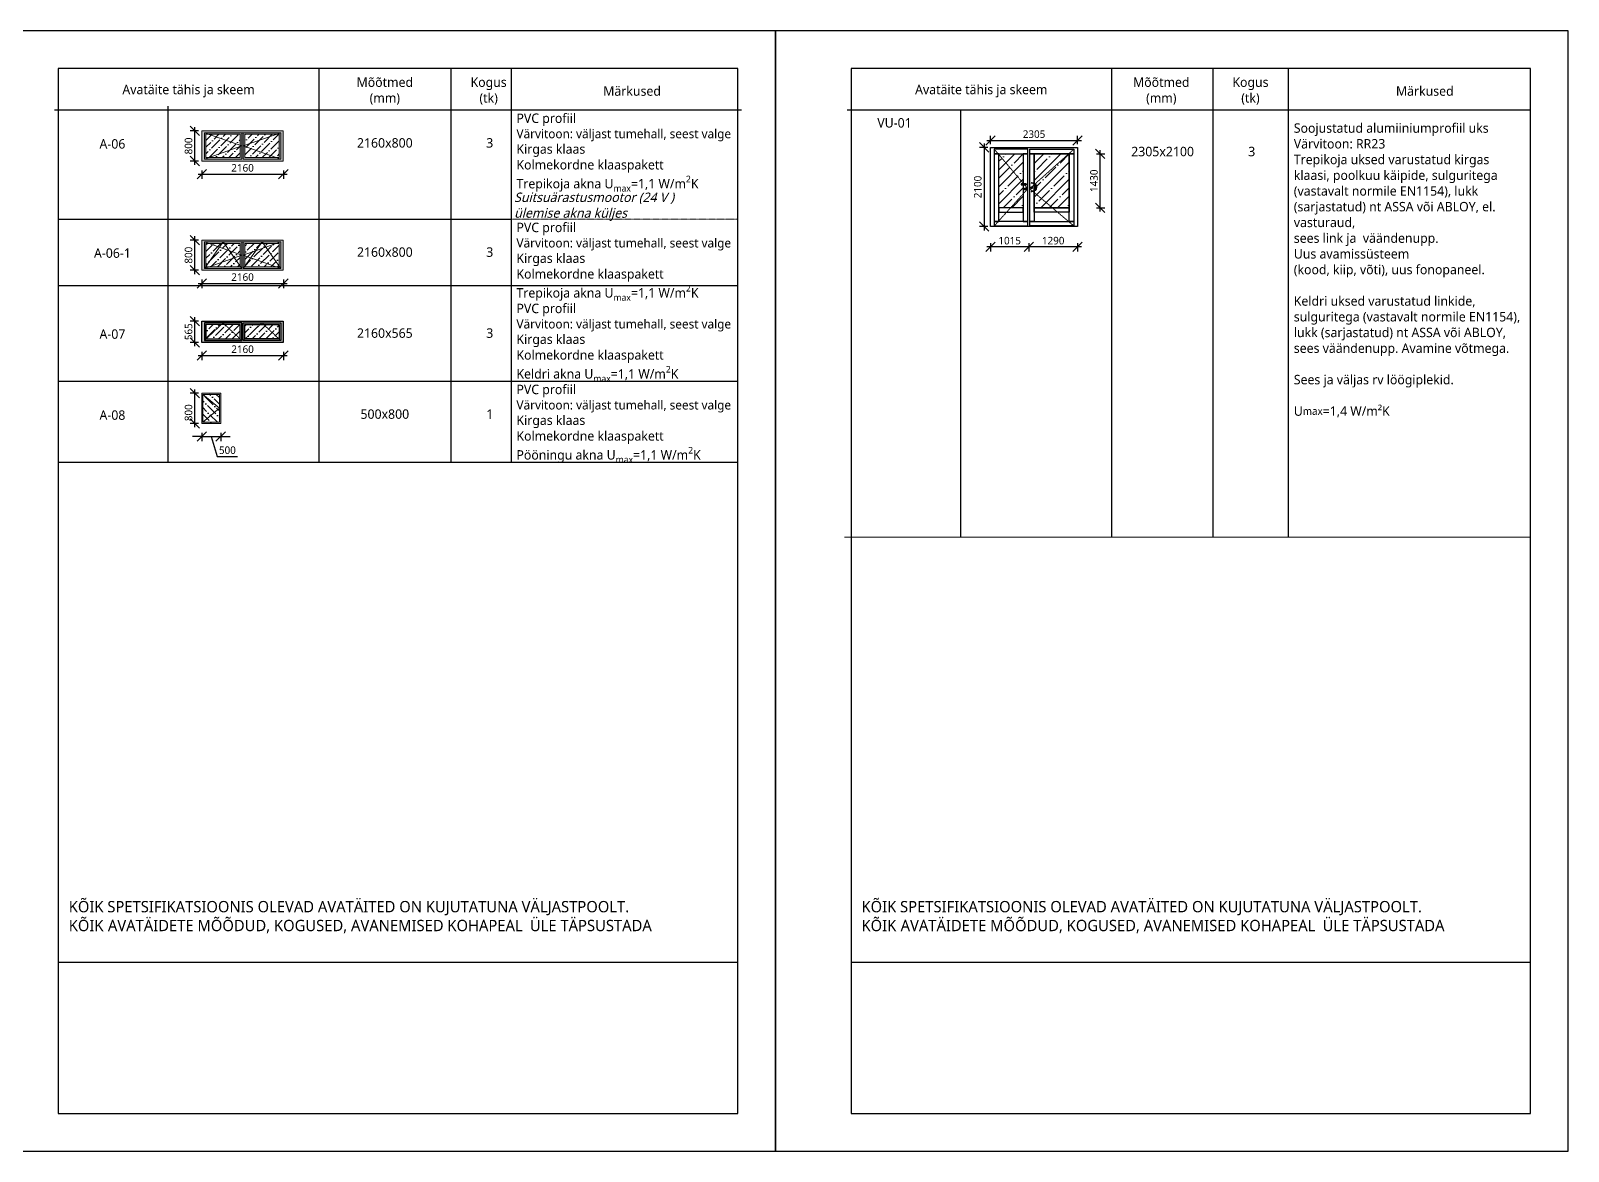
# Model space of a CAD drawing. Header units: millimetres. Extents: x 83708 to 840243643, y 645190 to 956201.
# Drawn here: x 324520 to 365250, y 656658 to 686358 of the extents above; entities that cross this region are included whole.
import ezdxf

# ---------------------------------------------------------------- set-up
doc = ezdxf.new("R2010")
doc.units = ezdxf.units.MM
doc.header["$PDMODE"] = 2
doc.header["$PDSIZE"] = 5
doc.linetypes.add('DASHED', pattern=[0.75, 0.5, -0.25])
doc.linetypes.add('DASHED2', pattern=[0.375, 0.25, -0.125])
for name, color, linetype in [('!ESP_Avatäited plaanil', 7, 'Continuous'), ('!ESP_Mõõt', 252, 'Continuous'), ('!ESP_Tava', 7, 'Continuous'), ('!ESP_Tekst', 7, 'Continuous')]:
    doc.layers.add(name, color=color, linetype=linetype)
for name, color, linetype, lineweight in [('!ESP_AVATÄITED VAADETEL', 7, 'Continuous', 9), ('Aken', 7, 'Continuous', 9), ('Sein', 7, 'Continuous', 9), ('TEKST', 7, 'Continuous', 9)]:
    doc.layers.add(name, color=color, linetype=linetype, lineweight=lineweight)
doc.layers.add('!ESP_no_print', color=252, linetype='Continuous', plot=False)
doc.layers.add('!ESP_Värvitoon_tumehall', color=7, linetype='Continuous', true_color=0x45494e)
doc.layers.add('Nähtamatu joon', color=50, linetype='Continuous', lineweight=0, plot=False)
doc.styles.add('Annotative', font='malgunsl.ttf', dxfattribs={"height": 2})
doc.dimstyles.new('Annotative', dxfattribs={"dimtxt": 2.5, "dimasz": 2.5, "dimexe": 1.25, "dimexo": 0.625, "dimtad": 1, "dimdec": 0, "dimrnd": 5, "dimtxsty": 'Annotative', "dimblk": 'OBLIQUE', "dimcen": 0, "dimdle": 1, "dimadec": 0, "dimazin": 0, "dimtfac": 1, "dimtdec": 0, "dimtmove": 0, "dimatfit": 3, "dimfxl": 1, "dimfxlon": 1, "dimarcsym": 1})
pattern_1 = [(45, (-62517.02, 229899.16), (66.2913, 243.068), [312.5, -62.5, 0, -62.5])]
pattern_2 = [(45, (-802, -1246.17), (66.2913, 243.068), [312.5, -62.5, 0, -62.5])]
pattern_3 = [(45, (-802, -1246.17), (66.2913, 243.068), [312.5, -62.5, 0, -62.5])]

# ---------------------------------------------------------------- blocks, each defined once
blk = doc.blocks.new('_Oblique')
at = {"color": 0, "linetype": 'ByBlock', "lineweight": -2}
blk.add_line((-0.5, -0.5), (0.5, 0.5), dxfattribs=at)
blk = doc.blocks.new('*D875')
at = {"layer": '!ESP_Mõõt', "color": 0, "lineweight": -2, "transparency": 16777216}
for p, q in [((349845, 683450), (352351, 683450)), ((349945, 683350), (349945, 683575)), ((352251, 683350), (352251, 683575))]:
    blk.add_line(p, q, dxfattribs=at)
at = {"layer": 'Defpoints', "color": 0, "transparency": 16777216}
for p in [(352251, 683450), (349945, 683266), (352251, 683266)]:
    blk.add_point(p, dxfattribs=at)
at = {"layer": '!ESP_Mõõt', "color": 0, "lineweight": -2, "transparency": 16777216, "xscale": 250, "yscale": 250, "zscale": 250, "rotation": 180}
blk.add_blockref('_Oblique', (349945, 683450), dxfattribs=at)
at = {"layer": '!ESP_Mõõt', "color": 0, "lineweight": -2, "transparency": 16777216, "xscale": 250, "yscale": 250, "zscale": 250}
blk.add_blockref('_Oblique', (352251, 683450), dxfattribs=at)
at = {"layer": '!ESP_Mõõt', "color": 0, "transparency": 16777216, "insert": (351098, 683616), "char_height": 200, "attachment_point": 5, "style": 'Annotative'}
blk.add_mtext('2305', dxfattribs=at)
blk = doc.blocks.new('*D876')
at = {"layer": '!ESP_Mõõt', "color": 0, "lineweight": -2, "transparency": 16777216}
for p, q in [((351059, 680627), (349845, 680627)), ((349945, 680727), (349945, 680502)), ((350959, 680727), (350959, 680502))]:
    blk.add_line(p, q, dxfattribs=at)
at = {"layer": 'Defpoints', "color": 0, "transparency": 16777216}
for p in [(349945, 681166), (350959, 681166), (349945, 680627)]:
    blk.add_point(p, dxfattribs=at)
at = {"layer": '!ESP_Mõõt', "color": 0, "lineweight": -2, "transparency": 16777216, "xscale": 250, "yscale": 250, "zscale": 250, "rotation": 180}
blk.add_blockref('_Oblique', (349945, 680627), dxfattribs=at)
at = {"layer": '!ESP_Mõõt', "color": 0, "lineweight": -2, "transparency": 16777216, "xscale": 250, "yscale": 250, "zscale": 250}
blk.add_blockref('_Oblique', (350959, 680627), dxfattribs=at)
at = {"layer": '!ESP_Mõõt', "color": 0, "transparency": 16777216, "insert": (350452, 680793), "char_height": 200, "attachment_point": 5, "style": 'Annotative'}
blk.add_mtext('1015', dxfattribs=at)
blk = doc.blocks.new('*D887')
at = {"layer": '!ESP_Mõõt', "color": 0, "lineweight": -2, "transparency": 16777216}
for p, q in [((352752, 683096), (352977, 683096)), ((352852, 681566), (352852, 683196)), ((352752, 681666), (352977, 681666))]:
    blk.add_line(p, q, dxfattribs=at)
at = {"layer": 'Defpoints', "color": 0, "transparency": 16777216}
for p in [(352085, 683096), (352852, 683096), (352085, 681666)]:
    blk.add_point(p, dxfattribs=at)
at = {"layer": '!ESP_Mõõt', "color": 0, "lineweight": -2, "transparency": 16777216, "xscale": 250, "yscale": 250, "zscale": 250}
for p, rotation in [((352852, 683096), 90), ((352852, 681666), 270)]:
    blk.add_blockref('_Oblique', p, dxfattribs=dict(at, rotation=rotation))
at = {"layer": '!ESP_Mõõt', "color": 0, "transparency": 16777216, "insert": (352686, 682381), "char_height": 200, "attachment_point": 5, "rotation": 90, "style": 'Annotative'}
blk.add_mtext('1430', dxfattribs=at)
blk = doc.blocks.new('*D888')
at = {"layer": '!ESP_Mõõt', "color": 0, "lineweight": -2, "transparency": 16777216}
for p, q in [((349874, 683266), (349649, 683266)), ((349774, 683366), (349774, 681066)), ((349874, 681166), (349649, 681166))]:
    blk.add_line(p, q, dxfattribs=at)
at = {"layer": 'Defpoints', "color": 0, "transparency": 16777216}
for p in [(349945, 683266), (349774, 681166), (349945, 681166)]:
    blk.add_point(p, dxfattribs=at)
at = {"layer": '!ESP_Mõõt', "color": 0, "lineweight": -2, "transparency": 16777216, "xscale": 250, "yscale": 250, "zscale": 250}
for p, rotation in [((349774, 683266), 90), ((349774, 681166), 270)]:
    blk.add_blockref('_Oblique', p, dxfattribs=dict(at, rotation=rotation))
at = {"layer": '!ESP_Mõõt', "color": 0, "transparency": 16777216, "insert": (349608, 682216), "char_height": 200, "attachment_point": 5, "rotation": 90, "style": 'Annotative'}
blk.add_mtext('2100', dxfattribs=at)
blk = doc.blocks.new('*D889')
at = {"layer": '!ESP_Mõõt', "color": 0, "lineweight": -2, "transparency": 16777216}
for p, q in [((329051, 682655), (329051, 682430)), ((331211, 682655), (331211, 682430)), ((328951, 682555), (331311, 682555))]:
    blk.add_line(p, q, dxfattribs=at)
at = {"layer": 'Defpoints', "color": 0, "transparency": 16777216}
for p in [(329051, 682904), (331211, 682904), (331211, 682555)]:
    blk.add_point(p, dxfattribs=at)
at = {"layer": '!ESP_Mõõt', "color": 0, "lineweight": -2, "transparency": 16777216, "xscale": 250, "yscale": 250, "zscale": 250, "rotation": 180}
blk.add_blockref('_Oblique', (329051, 682555), dxfattribs=at)
at = {"layer": '!ESP_Mõõt', "color": 0, "lineweight": -2, "transparency": 16777216, "xscale": 250, "yscale": 250, "zscale": 250}
blk.add_blockref('_Oblique', (331211, 682555), dxfattribs=at)
at = {"layer": '!ESP_Mõõt', "color": 0, "transparency": 16777216, "insert": (330131, 682722), "char_height": 200, "attachment_point": 5, "style": 'Annotative'}
blk.add_mtext('2160', dxfattribs=at)
blk = doc.blocks.new('*D890')
at = {"layer": '!ESP_Mõõt', "color": 0, "lineweight": -2, "transparency": 16777216}
for p, q in [((328966, 683704), (328741, 683704)), ((328866, 682804), (328866, 683804)), ((328966, 682904), (328741, 682904))]:
    blk.add_line(p, q, dxfattribs=at)
at = {"layer": 'Defpoints', "color": 0, "transparency": 16777216}
for p in [(328866, 683704), (329051, 683704), (329051, 682904)]:
    blk.add_point(p, dxfattribs=at)
at = {"layer": '!ESP_Mõõt', "color": 0, "lineweight": -2, "transparency": 16777216, "xscale": 250, "yscale": 250, "zscale": 250}
for p, rotation in [((328866, 683704), 90), ((328866, 682904), 270)]:
    blk.add_blockref('_Oblique', p, dxfattribs=dict(at, rotation=rotation))
at = {"layer": '!ESP_Mõõt', "color": 0, "transparency": 16777216, "insert": (328700, 683304), "char_height": 200, "attachment_point": 5, "rotation": 90, "style": 'Annotative'}
blk.add_mtext('800', dxfattribs=at)
blk = doc.blocks.new('korisdoriaken')
blk.add_wipeout([(-61715, 231145), (-59555, 231145), (-59555, 230345), (-61715, 230345)])
at = {"layer": '!ESP_Värvitoon_tumehall'}
h = blk.add_hatch(color=256, dxfattribs=at)
h.dxf.hatch_style = 1
h.paths.add_polyline_path([(-59555, 231145), (-61715, 231145), (-61715, 230345), (-59555, 230345)])
h.paths.add_polyline_path([(-60655, 231095), (-60615, 231095), (-59625, 231095), (-59625, 230395), (-60615, 230395), (-60615, 231095), (-60655, 231095), (-60655, 230395), (-61645, 230395), (-61645, 231095)], flags=16)
h.paths.add_polyline_path([(-60695, 231055), (-60695, 230759), (-60655, 230745), (-60695, 230731), (-60695, 230435), (-61605, 230435), (-61605, 231055)], flags=0)
h.paths.add_polyline_path([(-60575, 231055), (-59665, 231055), (-59665, 230435), (-60575, 230435), (-60575, 230731), (-60615, 230745), (-60575, 230759)], flags=0)
h.paths.add_polyline_path([(-60655, 231095), (-61645, 231095), (-61532, 231055), (-60695, 231055), (-60695, 230759), (-60655, 230745)], flags=0)
h.paths.add_polyline_path([(-59625, 231095), (-60615, 231095), (-60615, 230745), (-60575, 230759), (-60575, 231055), (-59738, 231055)], flags=0)
h = blk.add_hatch(color=256, dxfattribs=at)
h.dxf.hatch_style = 1
h.paths.add_polyline_path([(-60655, 231095), (-61645, 231095), (-61645, 230395), (-60655, 230395)])
h.paths.add_polyline_path([(-60695, 231055), (-60695, 230435), (-61605, 230435), (-61605, 231055)], flags=16)
h = blk.add_hatch(color=256, dxfattribs=at)
h.dxf.hatch_style = 1
h.paths.add_polyline_path([(-59625, 231095), (-60615, 231095), (-60615, 230395), (-59625, 230395)])
h.paths.add_polyline_path([(-59665, 231055), (-59665, 230435), (-60575, 230435), (-60575, 231055)], flags=16)
h = blk.add_hatch()
h.set_pattern_fill('ANSI36', color=256, scale=1000)
h.set_pattern_definition(pattern_1)
h.paths.add_polyline_path([(-60695, 231055), (-61605, 231055), (-61605, 230435), (-60695, 230435)])
h = blk.add_hatch()
h.set_pattern_fill('ANSI36', color=256, scale=1000)
h.set_pattern_definition(pattern_1)
h.paths.add_polyline_path([(-60575, 231055), (-59665, 231055), (-59665, 230435), (-60575, 230435)])
at = {"layer": '!ESP_AVATÄITED VAADETEL'}
for points in [[(-61715, 230655), (-61715, 231145)], [(-61645, 230395), (-60655, 230745), (-61645, 231095)], [(-59625, 230395), (-60615, 230745), (-59625, 231095)]]:
    blk.add_lwpolyline(points, dxfattribs=at)
for points in [[(-61715, 231145), (-59555, 231145), (-59555, 230345), (-61715, 230345)], [(-60655, 230395), (-60655, 231095), (-61645, 231095), (-61645, 230395)], [(-60695, 230435), (-60695, 231055), (-61605, 231055), (-61605, 230435)], [(-60615, 230395), (-60615, 231095), (-59625, 231095), (-59625, 230395)], [(-60575, 230435), (-60575, 231055), (-59665, 231055), (-59665, 230435)]]:
    blk.add_lwpolyline(points, close=True, dxfattribs=at)
at = {"lineweight": 0}
blk.add_line((-60655, 231095), (-60615, 231095), dxfattribs=at)
blk = doc.blocks.new('*D907')
at = {"layer": '!ESP_Mõõt', "color": 0, "lineweight": -2, "transparency": 16777216}
for p, q in [((328951, 677749), (331311, 677749)), ((329051, 677849), (329051, 677624)), ((331211, 677849), (331211, 677624))]:
    blk.add_line(p, q, dxfattribs=at)
at = {"layer": 'Defpoints', "color": 0, "transparency": 16777216}
for p in [(329051, 678097), (331211, 678097), (331211, 677749)]:
    blk.add_point(p, dxfattribs=at)
at = {"layer": '!ESP_Mõõt', "color": 0, "lineweight": -2, "transparency": 16777216, "xscale": 250, "yscale": 250, "zscale": 250, "rotation": 180}
blk.add_blockref('_Oblique', (329051, 677749), dxfattribs=at)
at = {"layer": '!ESP_Mõõt', "color": 0, "lineweight": -2, "transparency": 16777216, "xscale": 250, "yscale": 250, "zscale": 250}
blk.add_blockref('_Oblique', (331211, 677749), dxfattribs=at)
at = {"layer": '!ESP_Mõõt', "color": 0, "transparency": 16777216, "insert": (330131, 677915), "char_height": 200, "attachment_point": 5, "style": 'Annotative'}
blk.add_mtext('2160', dxfattribs=at)
blk = doc.blocks.new('*D908')
at = {"layer": '!ESP_Mõõt', "color": 0, "lineweight": -2, "transparency": 16777216}
for p, q in [((328966, 678662), (328741, 678662)), ((328866, 677997), (328866, 678762)), ((328966, 678097), (328741, 678097))]:
    blk.add_line(p, q, dxfattribs=at)
at = {"layer": 'Defpoints', "color": 0, "transparency": 16777216}
for p in [(328866, 678662), (329051, 678662), (329051, 678097)]:
    blk.add_point(p, dxfattribs=at)
at = {"layer": '!ESP_Mõõt', "color": 0, "lineweight": -2, "transparency": 16777216, "xscale": 250, "yscale": 250, "zscale": 250}
for p, rotation in [((328866, 678662), 90), ((328866, 678097), 270)]:
    blk.add_blockref('_Oblique', p, dxfattribs=dict(at, rotation=rotation))
at = {"layer": '!ESP_Mõõt', "color": 0, "transparency": 16777216, "insert": (328700, 678380), "char_height": 200, "attachment_point": 5, "rotation": 90, "style": 'Annotative'}
blk.add_mtext('565', dxfattribs=at)
blk = doc.blocks.new('A$C5b830d74')
blk.add_wipeout([(0, 0), (2160, 0), (2160, -565), (0, -565)])
at = {"layer": '!ESP_Värvitoon_tumehall'}
h = blk.add_hatch(color=256, dxfattribs=at)
h.dxf.hatch_style = 1
h.paths.add_polyline_path([(0, 0), (0, -565), (2160, -565), (2160, 0)])
h.paths.add_polyline_path([(2090, -50), (2090, -515), (1100, -515), (1100, -50)], flags=16)
h.paths.add_polyline_path([(1552, -90), (1595, -50), (1638, -90), (2050, -90), (2050, -477), (2047, -475), (1143, -475), (1140, -477), (1140, -90)], flags=0)
h.paths.add_polyline_path([(1060, -50), (1060, -515), (70, -515), (70, -50)], flags=16)
h.paths.add_polyline_path([(1020, -90), (1020, -477), (1017, -475), (113, -475), (110, -477), (110, -90), (522, -90), (565, -50), (608, -90)], flags=0)
h.paths.add_polyline_path([(1552, -90), (1595, -50), (1100, -50), (1100, -515), (1140, -477), (1140, -90)], flags=0)
h = blk.add_hatch(color=256, dxfattribs=at)
h.dxf.hatch_style = 1
h.paths.add_polyline_path([(1060, -50), (70, -50), (70, -515), (1060, -515)])
h.paths.add_polyline_path([(1020, -90), (1020, -475), (110, -475), (110, -90)], flags=16)
h.paths.add_polyline_path([(2090, -50), (1100, -50), (1100, -515), (2090, -515)])
h.paths.add_polyline_path([(2050, -90), (2050, -475), (1140, -475), (1140, -90)], flags=16)
h = blk.add_hatch()
h.set_pattern_fill('ANSI36', color=256, scale=1000)
h.set_pattern_definition(pattern_2)
h.paths.add_polyline_path([(1020, -90), (110, -90), (110, -475), (1020, -475)])
h = blk.add_hatch()
h.set_pattern_fill('ANSI36', color=256, scale=1000)
h.set_pattern_definition(pattern_2)
h.paths.add_polyline_path([(1140, -90), (2050, -90), (2050, -475), (1140, -475)])
at = {"linetype": 'ByBlock'}
blk.add_lwpolyline([(0, -555), (0, 0)], dxfattribs=at)
for points in [[(0, 0), (2160, 0), (2160, -565), (0, -565)], [(1060, -515), (1060, -50), (70, -50), (70, -515)], [(1020, -475), (1020, -90), (110, -90), (110, -475)], [(1100, -515), (1100, -50), (2090, -50), (2090, -515)], [(1140, -475), (1140, -90), (2050, -90), (2050, -475)]]:
    blk.add_lwpolyline(points, close=True)
at = {"layer": 'Aken', "linetype": 'DASHED2', "lineweight": 0}
for points in [[(70, -515), (565, -50), (1060, -515)], [(2090, -515), (1595, -50), (1100, -515)]]:
    blk.add_lwpolyline(points, dxfattribs=at)
blk = doc.blocks.new('*D917')
at = {"layer": '!ESP_Mõõt', "color": 0, "lineweight": -2, "transparency": 16777216}
for p, q in [((329051, 675602), (328801, 675602)), ((329051, 675702), (329051, 675477)), ((329051, 675602), (329551, 675602)), ((329051, 675602), (329551, 675602)), ((329301, 675602), (329460, 675073)), ((329551, 675702), (329551, 675477)), ((329551, 675602), (329801, 675602)), ((329460, 675073), (329999, 675073))]:
    blk.add_line(p, q, dxfattribs=at)
at = {"layer": 'Defpoints', "color": 0, "transparency": 16777216}
for p in [(329051, 675950), (329551, 675950), (329551, 675602)]:
    blk.add_point(p, dxfattribs=at)
at = {"layer": '!ESP_Mõõt', "color": 0, "lineweight": -2, "transparency": 16777216, "xscale": 250, "yscale": 250, "zscale": 250}
blk.add_blockref('_Oblique', (329051, 675602), dxfattribs=at)
at = {"layer": '!ESP_Mõõt', "color": 0, "lineweight": -2, "transparency": 16777216, "xscale": 250, "yscale": 250, "zscale": 250, "rotation": 180}
blk.add_blockref('_Oblique', (329551, 675602), dxfattribs=at)
at = {"layer": '!ESP_Mõõt', "color": 0, "transparency": 16777216, "insert": (329729, 675239), "char_height": 200, "attachment_point": 5, "style": 'Annotative'}
blk.add_mtext('500', dxfattribs=at)
blk = doc.blocks.new('*D918')
at = {"layer": '!ESP_Mõõt', "color": 0, "lineweight": -2, "transparency": 16777216}
for p, q in [((328966, 676750), (328741, 676750)), ((328866, 675850), (328866, 676850)), ((328966, 675950), (328741, 675950))]:
    blk.add_line(p, q, dxfattribs=at)
at = {"layer": 'Defpoints', "color": 0, "transparency": 16777216}
for p in [(328866, 676750), (329051, 676750), (329051, 675950)]:
    blk.add_point(p, dxfattribs=at)
at = {"layer": '!ESP_Mõõt', "color": 0, "lineweight": -2, "transparency": 16777216, "xscale": 250, "yscale": 250, "zscale": 250}
for p, rotation in [((328866, 676750), 90), ((328866, 675950), 270)]:
    blk.add_blockref('_Oblique', p, dxfattribs=dict(at, rotation=rotation))
at = {"layer": '!ESP_Mõõt', "color": 0, "transparency": 16777216, "insert": (328700, 676233), "char_height": 200, "attachment_point": 5, "rotation": 90, "style": 'Annotative'}
blk.add_mtext('800', dxfattribs=at)
blk = doc.blocks.new('A$C06fb7f62')
blk.add_wipeout([(-250, 0), (250, 0), (250, -800), (-250, -800)]).dxf.layer = '!ESP_AVATÄITED VAADETEL'
at = {"layer": '!ESP_Värvitoon_tumehall'}
h = blk.add_hatch(color=256, dxfattribs=at)
h.dxf.hatch_style = 1
h.paths.add_polyline_path([(250, 0), (50, 0), (-250, 0), (-250, -800), (250, -800)])
h.paths.add_polyline_path([(220, -30), (220, -770), (-220, -770), (-220, -30), (50, -30)], flags=16)
h = blk.add_hatch()
h.set_pattern_fill('ANSI36', color=256, scale=1000)
h.set_pattern_definition([(45, (812223.2, -756550.9), (66.291261, 243.067956), [312.5, -62.5, 0, -62.5])])
h.paths.add_polyline_path([(-220, -30), (220, -30), (220, -770), (-220, -770)])
at = {"layer": '!ESP_AVATÄITED VAADETEL'}
blk.add_line((250, 0), (-250, 0), dxfattribs=at)
for points in [[(50, 0), (-250, 0), (-250, -800), (250, -800), (250, 0)], [(50, -30), (-220, -30), (-220, -770), (220, -770), (220, -30)]]:
    blk.add_lwpolyline(points, close=True, dxfattribs=at)
blk.add_lwpolyline([(220, -30), (-220, -400), (220, -770)], dxfattribs=at)
at = {"layer": 'Nähtamatu joon'}
for p, q in [((-250, 0), (-250, -800)), ((250, -800), (250, 0)), ((-250, -800), (250, -800))]:
    blk.add_line(p, q, dxfattribs=at)
blk = doc.blocks.new('*D919')
at = {"layer": '!ESP_Mõõt', "color": 0, "lineweight": -2, "transparency": 16777216}
for p, q in [((352351, 680627), (350859, 680627)), ((350959, 680727), (350959, 680502)), ((352251, 680727), (352251, 680502))]:
    blk.add_line(p, q, dxfattribs=at)
at = {"layer": 'Defpoints', "color": 0, "transparency": 16777216}
for p in [(350959, 681166), (352251, 681166), (350959, 680627)]:
    blk.add_point(p, dxfattribs=at)
at = {"layer": '!ESP_Mõõt', "color": 0, "lineweight": -2, "transparency": 16777216, "xscale": 250, "yscale": 250, "zscale": 250, "rotation": 180}
blk.add_blockref('_Oblique', (350959, 680627), dxfattribs=at)
at = {"layer": '!ESP_Mõõt', "color": 0, "lineweight": -2, "transparency": 16777216, "xscale": 250, "yscale": 250, "zscale": 250}
blk.add_blockref('_Oblique', (352251, 680627), dxfattribs=at)
at = {"layer": '!ESP_Mõõt', "color": 0, "transparency": 16777216, "insert": (351605, 680793), "char_height": 200, "attachment_point": 5, "style": 'Annotative'}
blk.add_mtext('1290', dxfattribs=at)
blk = doc.blocks.new('A$C25e0d260')
at = {"layer": '!ESP_Avatäited plaanil'}
h = blk.add_hatch(color=256, dxfattribs=at)
h.dxf.hatch_style = 1
h.set_gradient(color1=(199, 200, 202), color2=(99, 100, 102))
edge = h.paths.add_edge_path()
edge.add_line((-1552, -970), (-1552, -990))
edge.add_line((-1552, -990), (-1432, -990))
edge.add_arc((-1432, -980), 10, 270, 450)
edge.add_line((-1432, -970), (-1552, -970))
h = blk.add_hatch(color=256, dxfattribs=at)
h.dxf.hatch_style = 1
h.set_gradient(color1=(99, 100, 102), color2=(199, 200, 202), rotation=90)
edge = h.paths.add_edge_path(flags=16)
edge.add_arc((-1432, -1110), 7, -180, 0, ccw=False)
edge.add_line((-1439, -1110), (-1439, -1090))
edge.add_arc((-1432, -1090), 7, 0, 180, ccw=False)
edge.add_line((-1425, -1090), (-1425, -1110))
edge = h.paths.add_edge_path()
edge.add_arc((-1432, -1100), 30, 0, 360)
h = blk.add_hatch(color=256, dxfattribs=at)
h.dxf.hatch_style = 1
h.set_gradient(color1=(199, 200, 202), color2=(99, 100, 102))
edge = h.paths.add_edge_path()
edge.add_arc((-1432, -980), 25, 203.5782, 270, ccw=False)
edge.add_line((-1455, -990), (-1432, -990))
edge.add_arc((-1432, -980), 10, 270, 450)
edge.add_line((-1432, -970), (-1455, -970))
edge.add_arc((-1432, -980), 25, 90, 156.4218, ccw=False)
edge.add_arc((-1432, -980), 25, -90, 90, ccw=False)
at = {"layer": '!ESP_Avatäited plaanil', "true_color": 0x939598}
h = blk.add_hatch(color=252, dxfattribs=at)
h.dxf.hatch_style = 1
edge = h.paths.add_edge_path()
edge.add_arc((-1432, -1110), 7, -180, 0, ccw=False)
edge.add_line((-1439, -1110), (-1439, -1090))
edge.add_arc((-1432, -1090), 7, 0, 180, ccw=False)
edge.add_line((-1425, -1090), (-1425, -1110))
at = {"layer": '!ESP_Avatäited plaanil'}
h = blk.add_hatch(color=256, dxfattribs=at)
h.dxf.hatch_style = 1
h.set_gradient(color1=(199, 200, 202), color2=(99, 100, 102))
edge = h.paths.add_edge_path()
edge.add_arc((-1269, -942), 10, 90, 270)
edge.add_arc((-1269, -1057), 105, -90, 90, ccw=False)
edge.add_arc((-1269, -1172), 10, 90, 270)
edge.add_arc((-1269, -1057), 125, 270, 450)
h.paths.add_polyline_path([(-1259, -1037), (-1279, -1037), (-1279, -1092), (-1259, -1092)], flags=17)
at = {"layer": 'Sein', "true_color": 0xadddf7}
h = blk.add_hatch(dxfattribs=at)
h.set_pattern_fill('ANSI35', color=141, scale=50)
h.set_pattern_definition([(45, (-5611.07, 15), (-224.506, 224.506), []), (45, (-5386.57, 15), (-224.506, 224.506), [396.875, -79.375, 0, -79.375])])
h.paths.add_polyline_path([(-1492, -170), (-2140, -170), (-2140, -1600), (-1492, -1600)])
h = blk.add_hatch(dxfattribs=at)
h.set_pattern_fill('ANSI35', color=141, scale=50)
h.set_pattern_definition([(45, (-4393.27, 15), (-224.506, 224.506), []), (45, (-4168.76, 15), (-224.506, 224.506), [396.875, -79.375, 0, -79.375])])
edge = h.paths.add_edge_path()
edge.add_line((-274, -170), (-1202, -170))
edge.add_line((-1202, -170), (-1202, -971))
edge.add_arc((-1345, -1095), 189, -40.9237, 40.9237, ccw=False)
edge.add_line((-1202, -1219), (-1202, -1600))
edge.add_line((-1202, -1600), (-274, -1600))
edge.add_line((-274, -1600), (-274, -170))
edge = h.paths.add_edge_path(flags=17)
edge.add_line((-1202, -1028), (-1202, -1203))
edge.add_arc((-2589, -759), 1456, 342.2448, 348.1508)
edge.add_arc((-1204, -1069), 41.5, 16.7047, 88.0806)
at = {"layer": '!ESP_Avatäited plaanil'}
for points in [[(-54, -2100), (-2360, -2100), (-2360, 0), (-54, 0)], [(-2260, -2080), (-1372, -2080), (-1372, -50), (-2260, -50)], [(-2260, -170), (-1372, -170), (-1372, -50), (-2260, -50)], [(-2140, -1960), (-2140, -170), (-2260, -170), (-2260, -1960)], [(-1372, -1960), (-1372, -170), (-1492, -170), (-1492, -1960)], [(-154, -2080), (-1322, -2080), (-1322, -50), (-154, -50)], [(-154, -170), (-1322, -170), (-1322, -50), (-154, -50)], [(-1322, -1960), (-1322, -170), (-1202, -170), (-1202, -971), (-1202, -987), (-1202, -1203), (-1202, -1205), (-1202, -1220), (-1202, -1219), (-1202, -1960)], [(-274, -1600), (-1202, -1600), (-1202, -1219), (-1202, -170), (-274, -170)], [(-274, -1960), (-274, -170), (-154, -170), (-154, -1960)], [(-2140, -1720), (-1492, -1720), (-1492, -1600), (-2140, -1600)], [(-274, -1720), (-1202, -1720), (-1202, -1600), (-274, -1600)], [(-2260, -2080), (-1372, -2080), (-1372, -1960), (-2260, -1960)], [(-2140, -1720), (-1492, -1720), (-1492, -1960), (-2140, -1960)], [(-154, -2080), (-1322, -2080), (-1322, -1960), (-154, -1960)], [(-274, -1720), (-1202, -1720), (-1202, -1960), (-274, -1960)]]:
    blk.add_lwpolyline(points, close=True, dxfattribs=at)
at = {"layer": '!ESP_Avatäited plaanil', "linetype": 'DASHED2', "lineweight": 0}
for points in [[(-2260, -50), (-1372, -1095), (-2260, -2080)], [(-154, -50), (-1322, -1095), (-154, -2080)]]:
    blk.add_lwpolyline(points, dxfattribs=at)
at = {"layer": '!ESP_Avatäited plaanil'}
for points in [[(-1552, -970), (-1552, -990), (-1432, -990, 1), (-1432, -970)], [(-1432, -1005, -0.298217), (-1455, -990), (-1432, -990, 1), (-1432, -970), (-1455, -970, -0.298217), (-1432, -955, -1)], [(-1425, -1110, -1), (-1439, -1110), (-1439, -1090, -1), (-1425, -1090)]]:
    blk.add_lwpolyline(points, format="xyb", close=True, dxfattribs=at)
blk.add_circle((-1432, -1100), 30, dxfattribs=at)
blk.add_lwpolyline([(-1269, -1182, -1), (-1269, -1162, 1), (-1269, -952, -1), (-1269, -932, -1)], format="xyb", close=True)
blk.add_lwpolyline([(-1279, -1042), (-1259, -1042), (-1259, -1092), (-1279, -1092)], close=True)
blk = doc.blocks.new('*D993')
at = {"layer": '!ESP_Mõõt', "color": 0, "lineweight": -2, "transparency": 16777216}
for p, q in [((328951, 679661), (331311, 679661)), ((329051, 679761), (329051, 679536)), ((331211, 679761), (331211, 679536))]:
    blk.add_line(p, q, dxfattribs=at)
at = {"layer": 'Defpoints', "color": 0, "transparency": 16777216}
for p in [(329051, 680009), (331211, 680009), (331211, 679661)]:
    blk.add_point(p, dxfattribs=at)
at = {"layer": '!ESP_Mõõt', "color": 0, "lineweight": -2, "transparency": 16777216, "xscale": 250, "yscale": 250, "zscale": 250, "rotation": 180}
blk.add_blockref('_Oblique', (329051, 679661), dxfattribs=at)
at = {"layer": '!ESP_Mõõt', "color": 0, "lineweight": -2, "transparency": 16777216, "xscale": 250, "yscale": 250, "zscale": 250}
blk.add_blockref('_Oblique', (331211, 679661), dxfattribs=at)
at = {"layer": '!ESP_Mõõt', "color": 0, "transparency": 16777216, "insert": (330131, 679827), "char_height": 200, "attachment_point": 5, "style": 'Annotative'}
blk.add_mtext('2160', dxfattribs=at)
blk = doc.blocks.new('*D994')
at = {"layer": '!ESP_Mõõt', "color": 0, "lineweight": -2, "transparency": 16777216}
for p, q in [((328966, 680809), (328741, 680809)), ((328866, 679909), (328866, 680909)), ((328966, 680009), (328741, 680009))]:
    blk.add_line(p, q, dxfattribs=at)
at = {"layer": 'Defpoints', "color": 0, "transparency": 16777216}
for p in [(328866, 680809), (329051, 680809), (329051, 680009)]:
    blk.add_point(p, dxfattribs=at)
at = {"layer": '!ESP_Mõõt', "color": 0, "lineweight": -2, "transparency": 16777216, "xscale": 250, "yscale": 250, "zscale": 250}
for p, rotation in [((328866, 680809), 90), ((328866, 680009), 270)]:
    blk.add_blockref('_Oblique', p, dxfattribs=dict(at, rotation=rotation))
at = {"layer": '!ESP_Mõõt', "color": 0, "transparency": 16777216, "insert": (328700, 680409), "char_height": 200, "attachment_point": 5, "rotation": 90, "style": 'Annotative'}
blk.add_mtext('800', dxfattribs=at)
blk = doc.blocks.new('A$C32051452')
blk.add_wipeout([(0, 0), (2160, 0), (2160, -800), (0, -800)])
at = {"layer": '!ESP_Värvitoon_tumehall'}
h = blk.add_hatch(color=256, dxfattribs=at)
h.dxf.hatch_style = 1
h.paths.add_polyline_path([(0, 0), (0, -800), (2160, -800), (2160, 0)])
h.paths.add_polyline_path([(1060, -50), (1100, -50), (2090, -50), (2090, -750), (1100, -750), (1100, -50), (1060, -50), (1060, -750), (70, -750), (70, -50)], flags=16)
h.paths.add_polyline_path([(1020, -90), (1020, -386), (1060, -400), (1020, -414), (1020, -710), (110, -710), (110, -90)], flags=0)
h.paths.add_polyline_path([(1140, -90), (2050, -90), (2050, -710), (1140, -710), (1140, -414), (1100, -400), (1140, -386)], flags=0)
h.paths.add_polyline_path([(1060, -50), (70, -50), (183, -90), (1020, -90), (1020, -386), (1060, -400)], flags=0)
h.paths.add_polyline_path([(1977, -90), (2090, -50), (1100, -50), (1100, -400), (1140, -386), (1140, -90)], flags=0)
h = blk.add_hatch(color=256, dxfattribs=at)
h.dxf.hatch_style = 1
h.paths.add_polyline_path([(1060, -50), (70, -50), (70, -750), (1060, -750)])
h.paths.add_polyline_path([(1020, -90), (1020, -710), (110, -710), (110, -90)], flags=16)
h = blk.add_hatch(color=256, dxfattribs=at)
h.dxf.hatch_style = 1
h.paths.add_polyline_path([(2090, -50), (1100, -50), (1100, -750), (2090, -750)])
h.paths.add_polyline_path([(2050, -90), (2050, -710), (1140, -710), (1140, -90)], flags=16)
h = blk.add_hatch()
h.set_pattern_fill('ANSI36', color=256, scale=1000)
h.set_pattern_definition(pattern_3)
h.paths.add_polyline_path([(1020, -90), (110, -90), (110, -710), (1020, -710)])
h = blk.add_hatch()
h.set_pattern_fill('ANSI36', color=256, scale=1000)
h.set_pattern_definition(pattern_3)
h.paths.add_polyline_path([(1140, -90), (2050, -90), (2050, -710), (1140, -710)])
at = {"layer": '!ESP_AVATÄITED VAADETEL'}
for points in [[(0, 0), (2160, 0), (2160, -800), (0, -800)], [(1060, -750), (1060, -50), (70, -50), (70, -750)], [(1020, -710), (1020, -90), (110, -90), (110, -710)], [(1100, -750), (1100, -50), (2090, -50), (2090, -750)], [(1140, -710), (1140, -90), (2050, -90), (2050, -710)]]:
    blk.add_lwpolyline(points, close=True, dxfattribs=at)
for points in [[(0, -490), (0, 0)], [(70, -750), (1060, -400), (70, -50)], [(70, -750), (565, -50), (1060, -750)], [(2090, -750), (1100, -400), (2090, -50)], [(1100, -750), (1595, -50), (2090, -750)]]:
    blk.add_lwpolyline(points, dxfattribs=at)
at = {"lineweight": 0}
blk.add_line((1060, -50), (1100, -50), dxfattribs=at)

msp = doc.modelspace()

# ---------------------------------------------------------------- linework, layer by layer
at = {"layer": '!ESP_no_print', "flags": 128}
for points in [[(323249.6, 656657.8), (344249.6, 656657.8), (344249.6, 686357.8), (323249.6, 686357.8)], [(323249.6, 656657.8), (344249.6, 656657.8), (344249.6, 686357.8), (323249.6, 686357.8)], [(344249.6, 656657.8), (365249.6, 656657.8), (365249.6, 686357.8), (344249.6, 686357.8)], [(344249.6, 656657.8), (365249.6, 656657.8), (365249.6, 686357.8), (344249.6, 686357.8)], [(325249.6, 657657.8), (343249.6, 657657.8), (343249.6, 685357.8), (325249.6, 685357.8)], [(325249.6, 657657.8), (343249.6, 657657.8), (343249.6, 685357.8), (325249.6, 685357.8)], [(346249.6, 657657.8), (364249.6, 657657.8), (364249.6, 685357.8), (346249.6, 685357.8)], [(346249.6, 657657.8), (364249.6, 657657.8), (364249.6, 685357.8), (346249.6, 685357.8)], [(325249.6, 657657.8), (343249.6, 657657.8), (343249.6, 661657.8), (325249.6, 661657.8)], [(325249.6, 657657.8), (343249.6, 657657.8), (343249.6, 661657.8), (325249.6, 661657.8)], [(346249.6, 657657.8), (364249.6, 657657.8), (364249.6, 661657.8), (346249.6, 661657.8)]]:
    msp.add_lwpolyline(points, close=True, dxfattribs=at)
at = {"layer": '!ESP_Tekst'}
for p, q in [((332149.6, 685357.8), (332149.6, 674922.3)), ((335649.6, 685357.8), (335649.6, 674922.3)), ((337248.8, 685357.8), (337248.8, 674922.3)), ((353149.6, 685357.8), (353149.6, 672930.7)), ((355830.9, 685357.8), (355830.9, 672930.7)), ((357830.9, 685357.8), (357830.9, 672930.7)), ((328149.6, 684357.8), (328149.6, 674922.3)), ((328149.6, 684257.8), (328149.6, 674922.3)), ((349149.6, 684257.8), (349149.6, 672930.7)), ((325249.6, 681363.3), (337248.8, 681363.3)), ((325249.6, 679602), (343249.6, 679602)), ((325249.6, 677069.3), (337649.6, 677069.3)), ((325249.6, 677069.3), (343249.6, 677069.3)), ((325249.6, 674922.3), (343249.6, 674922.3))]:
    msp.add_line(p, q, dxfattribs=at)
for p, q in [((325149.6, 684257.8), (343349.6, 684257.8)), ((346149.6, 684257.8), (364249.6, 684257.8))]:
    msp.add_line(p, q)
at = {"linetype": 'DASHED', "lineweight": 0, "ltscale": 0.3}
msp.add_line((337248.8, 681363.3), (343249.6, 681363.3), dxfattribs=at)
at = {"layer": 'TEKST'}
msp.add_lwpolyline([(346076.8, 672930.7), (364249.6, 672930.7)], dxfattribs=at)

# ---------------------------------------------------------------- block references
at = {"color": 6}
msp.add_blockref('A$C25e0d260', (352305, 683265.7), dxfattribs=at)

# ---------------------------------------------------------------- texts
at = {"layer": '!ESP_Tekst', "style": 'Annotative'}
for s, insert, char_height, width, attachment_point in [('\\pxqc;Mõõtmed{\\fArial|b0|i0|c186|p34;\\P}(mm)', (333899.6, 684757.8), 250, 7252.457, 5), ('Kogus{\\fArial|b0|i0|c186|p34;\\P}(tk)', (336649.6, 684757.8), 250, 7252.457, 5), ('\\pxqc;Mõõtmed{\\fArial|b0|i0|c186|p34;\\P}(mm)', (354468.9, 684757.8), 250, 7252.457, 5), ('Kogus{\\fArial|b0|i0|c186|p34;\\P}(tk)', (356830.9, 684757.8), 250, 7252.457, 5), ('Avatäite tähis ja skeem', (328699.6, 684757.8), 250, 7252.457, 5), ('Märkused', (340449.6, 684757.8), 250, 7252.457, 5), ('Avatäite tähis ja skeem', (349699.6, 684757.8), 250, 7252.457, 5), ('Märkused', (361449.6, 684757.8), 250, 7252.457, 5), ('\\A1;\\pxql;PVC profiil\\P{\\A0;\\f@Malgun Gothic Semilight|b0|i0|c0|p34;\\H0.95833x;Värvitoon: väljast tumehall, seest valge\\fMalgunGothicSemilight|b0|i0|c0|p32; \\A1;\\fMalgun Gothic Semilight|b0|i0|c186|p34;\\H1.04348x;\\P}Kirgas klaas\\PKolmekordne klaaspakett\\PTrepikoja akna U{\\H0.7x;\\S^ max;\\H1.42857x;=1,1 W/m\\H0.7x;\\S2^ ;\\H1.42857x;K}', (337387, 684163.8), 250, 6235.564, 1), ('VU-01', (347402, 683914.8), 250, 7252.457, 5), ('\\A1;Soojustatud alumiiniumprofiil uks\\PVärvitoon: RR23\\P{\\A0;Trepikoja uksed varustatud kirgas klaasi, poolkuu käipide, sulguritega (vastavalt normile EN1154), lukk (sarjastatud) nt ASSA või ABLOY, el. vasturaud,\\Psees link ja  väändenupp.\\PUus avamissüsteem\\P(kood, kiip, võti), uus fonopaneel.\\P\\pxql;\\PKeldri uksed varustatud linkide, sulguritega (vastavalt normile EN1154), lukk (sarjastatud) nt ASSA või ABLOY, sees väändenupp. Avamine võtmega. \\P\\PSees ja väljas rv löögiplekid.\\P}\\P\\pq*;U{\\H0.8x;max}=1,4 W/m²K', (357979.6, 683903.6), 250, 6042.136, 1), ('2305x2100', (354503.6, 683154.3), 250, 7252.457, 5), ('3', (356865.6, 683154.3), 250, 7252.457, 5), ('\\A1;{\\fMalgun Gothic Semilight|b0|i1|c186|p34;Suitsuärastusmootor (24 V )\\Pülemise akna küljes }', (337325.8, 682068.1), 250, 5293.578, 1), ('\\A1;\\pxql;PVC profiil\\P{\\A0;\\f@Malgun Gothic Semilight|b0|i0|c0|p34;\\H0.95833x;Värvitoon: väljast tumehall, seest valge\\fMalgunGothicSemilight|b0|i0|c0|p32; \\A1;\\fMalgun Gothic Semilight|b0|i0|c186|p34;\\H1.04348x;\\P}Kirgas klaas\\PKolmekordne klaaspakett\\PTrepikoja akna U{\\H0.7x;\\S^ max;\\H1.42857x;=1,1 W/m\\H0.7x;\\S2^ ;\\H1.42857x;K}', (337387, 681269.4), 250, 6235.564, 1), ('\\A1;\\pxql;PVC profiil\\P{\\A0;\\f@Malgun Gothic Semilight|b0|i0|c0|p34;\\H0.95833x;Värvitoon: väljast tumehall, seest valge\\fMalgunGothicSemilight|b0|i0|c0|p32; \\A1;\\fMalgun Gothic Semilight|b0|i0|c186|p34;\\H1.04348x;\\P}Kirgas klaas\\PKolmekordne klaaspakett\\PKeldri akna U{\\H0.7x;\\S^ max;\\H1.42857x;=1,1 W/m\\H0.7x;\\S2^ ;\\H1.42857x;K}', (337387, 679122.3), 250, 6235.564, 1), ('\\A1;\\pxql;PVC profiil\\P{\\A0;\\f@Malgun Gothic Semilight|b0|i0|c0|p34;\\H0.95833x;Värvitoon: väljast tumehall, seest valge\\fMalgunGothicSemilight|b0|i0|c0|p32; \\A1;\\fMalgun Gothic Semilight|b0|i0|c186|p34;\\H1.04348x;\\P}Kirgas klaas\\PKolmekordne klaaspakett\\PPööningu akna U{\\H0.7x;\\S^ max;\\H1.42857x;=1,1 W/m\\H0.7x;\\S2^ ;\\H1.42857x;K}', (337387, 676975.3), 250, 6235.564, 1), ('\\A1;KÕIK SPETSIFIKATSIOONIS OLEVAD AVATÄITED ON KUJUTATUNA VÄLJASTPOOLT.{\\fArial|b0|i0|c186|p34;\\P}KÕIK{\\fArial|b0|i0|c186|p34; }AVATÄIDETE MÕÕDUD, KOGUSED, AVANEMISED KOHAPEAL{\\fISOCPEUR|b0|i0|c186|p34; }ÜLE TÄPSUSTADA', (325526, 663291.5), 300, 18291.356, 1), ('\\A1;KÕIK SPETSIFIKATSIOONIS OLEVAD AVATÄITED ON KUJUTATUNA VÄLJASTPOOLT.{\\fArial|b0|i0|c186|p34;\\P}KÕIK{\\fArial|b0|i0|c186|p34; }AVATÄIDETE MÕÕDUD, KOGUSED, AVANEMISED KOHAPEAL{\\fISOCPEUR|b0|i0|c186|p34; }ÜLE TÄPSUSTADA', (346526, 663291.5), 300, 18291.356, 1)]:
    msp.add_mtext(s, dxfattribs=dict(at, insert=insert, char_height=char_height, width=width, attachment_point=attachment_point))
at = {"layer": 'TEKST', "color": 1, "lineweight": -3, "char_height": 250, "attachment_point": 5, "style": 'Annotative'}
for s, insert, width in [('{\\C256;A-06}', (326683.3, 683357.1), 7252.457), ('{\\C256;2160x800}', (333899.6, 683383.5), 7252.457), ('{\\C256;3}', (336679.4, 683383.5), 635.182), ('{\\C256;2160x800}', (333899.6, 680489), 7252.457), ('{\\C256;3}', (336679.4, 680489), 635.182), ('{\\C256;A-06-1}', (326683.3, 680462.6), 7252.457), ('{\\C256;A-07}', (326683.3, 678315.6), 7252.457), ('{\\C256;2160x565}', (333899.6, 678342), 7252.457), ('{\\C256;3}', (336679.4, 678342), 635.182), ('{\\C256;A-08}', (326683.3, 676168.6), 7252.457), ('{\\C256;500x800}', (333899.6, 676195), 7252.457), ('{\\C256;1}', (336679.4, 676195), 635.182)]:
    msp.add_mtext(s, dxfattribs=dict(at, insert=insert, width=width))

# ---------------------------------------------------------------- dimensions: what is measured, and where the dimension line sits
at = {"layer": '!ESP_Mõõt'}
for base, p1, p2, picture, middle in [((328865.9, 683703.9), (329050.8, 682903.9), (329050.8, 683703.9), '*D890', (328865.9, 683303.9)), ((328865.9, 680809.4), (329050.8, 680009.4), (329050.8, 680809.4), '*D994', (328865.9, 680409.4)), ((328865.9, 678662.4), (329050.8, 678097.4), (329050.8, 678662.4), '*D908', (328865.9, 678379.9)), ((328865.9, 676750.4), (329050.8, 675950.4), (329050.8, 676750.4), '*D918', (328865.9, 676232.9))]:
    dim = msp.add_linear_dim(base=base, p1=p1, p2=p2, angle=90, dimstyle='Annotative', dxfattribs=at)
    dim.commit()
    dim.dimension.update_dxf_attribs({"geometry": picture, "text_midpoint": middle, "dimtype": 160})
for base, p1, p2, picture, middle in [((352250.6, 683450.3), (349945, 683265.7), (352250.6, 683265.7), '*D875', (351097.8, 683616.2)), ((331210.8, 682555.2), (329050.8, 682903.9), (331210.8, 682903.9), '*D889', (330130.8, 682721.7)), ((349945, 680626.9), (350959.4, 681165.7), (349945, 681165.7), '*D876', (350452.2, 680793.5)), ((350959.4, 680626.9), (352250.6, 681165.7), (350959.4, 681165.7), '*D919', (351605, 680793.5)), ((331210.8, 679660.8), (329050.8, 680009.4), (331210.8, 680009.4), '*D993', (330130.8, 679827.3)), ((331210.8, 677748.7), (329050.8, 678097.4), (331210.8, 678097.4), '*D907', (330130.8, 677915.3)), ((329550.8, 675601.7), (329050.8, 675950.4), (329550.8, 675950.4), '*D917', (329522.1, 675238.5))]:
    dim = msp.add_linear_dim(base=base, p1=p1, p2=p2, dimstyle='Annotative', dxfattribs=at)
    dim.commit()
    dim.dimension.update_dxf_attribs({"geometry": picture, "text_midpoint": middle})
for base, p1, p2, picture, middle in [((349774.2, 681165.7), (349945, 683265.7), (349945, 681165.7), '*D888', (349607.7, 682215.7)), ((352852, 683095.7), (352085, 681665.7), (352085, 683095.7), '*D887', (352685.5, 682380.7))]:
    dim = msp.add_linear_dim(base=base, p1=p1, p2=p2, angle=90, dimstyle='Annotative', dxfattribs=at)
    dim.commit()
    dim.dimension.update_dxf_attribs({"geometry": picture, "text_midpoint": middle})

# ---------------------------------------------------------------- next in the draw order: block references
at = {"layer": '!ESP_Tava', "lineweight": 0}
msp.add_blockref('A$C5b830d74', (329050.8, 678662.4), dxfattribs=at)
at = {"color": 6}
msp.add_blockref('A$C32051452', (329050.8, 680809.4), dxfattribs=at)
at = {"lineweight": 0, "xscale": -1}
msp.add_blockref('A$C06fb7f62', (329300.8, 676750.4), dxfattribs=at)
at = {"layer": 'Sein'}
msp.add_blockref('korisdoriaken', (390765.8, 452558.5), dxfattribs=at)

doc.saveas('drawing.dxf')
